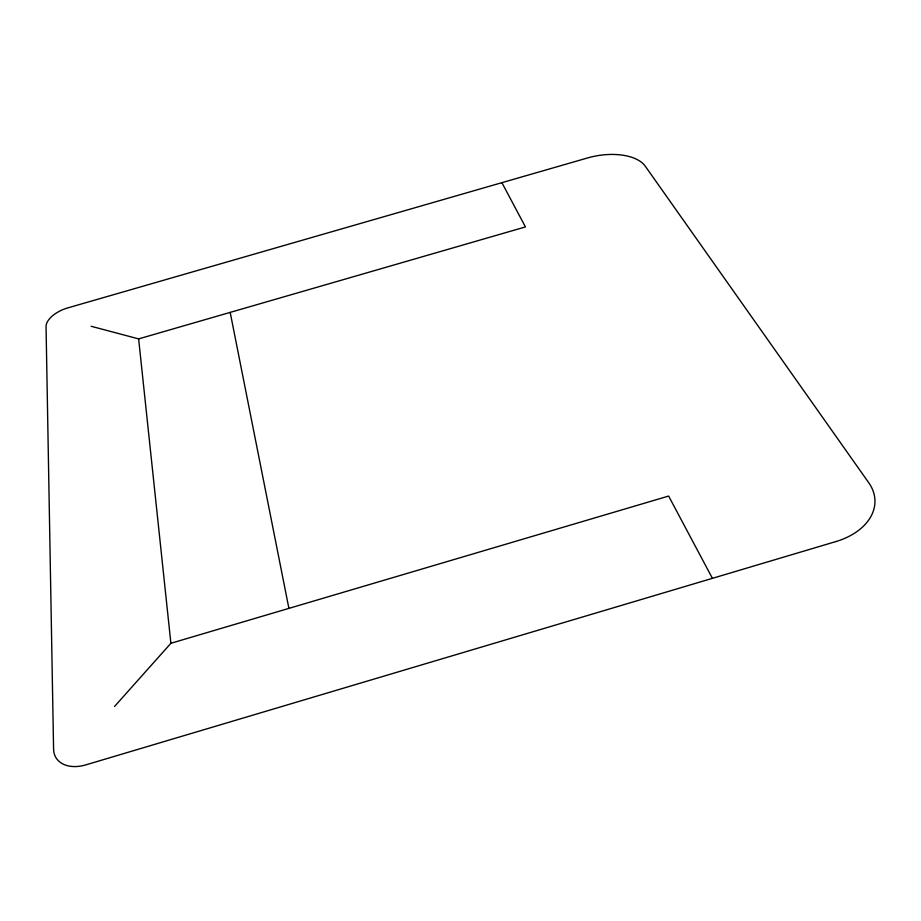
<?xml version="1.0" encoding="UTF-8"?>
<svg xmlns="http://www.w3.org/2000/svg" width="921" height="921" viewBox="0 0 921 921"><rect width="100%" height="100%" fill="white"/><g stroke="black" fill="none" stroke-linecap="round" stroke-linejoin="round"><path stroke-width="1.38" d="M114.48 706.545L170.892 643.284L668.634 496.062L712.405 578.33M91.144 326.276L138.634 338.893L525.431 226.923L501.887 182.669M230.192 312.392L288.906 608.378M138.634 338.893L170.892 643.284M835.854 541.583L85.78 764.891A33.674 23.083 -31 0 1 53.579 749.118L46.05 326.587A23.324 11.938 -21.3 0 1 67.74 307.913L587.817 157.882A46.545 24.05 -9.5 0 1 645.241 166.16L868.745 482.742A64.942 43.609 -0.7 0 1 835.854 541.583"/></g></svg>
